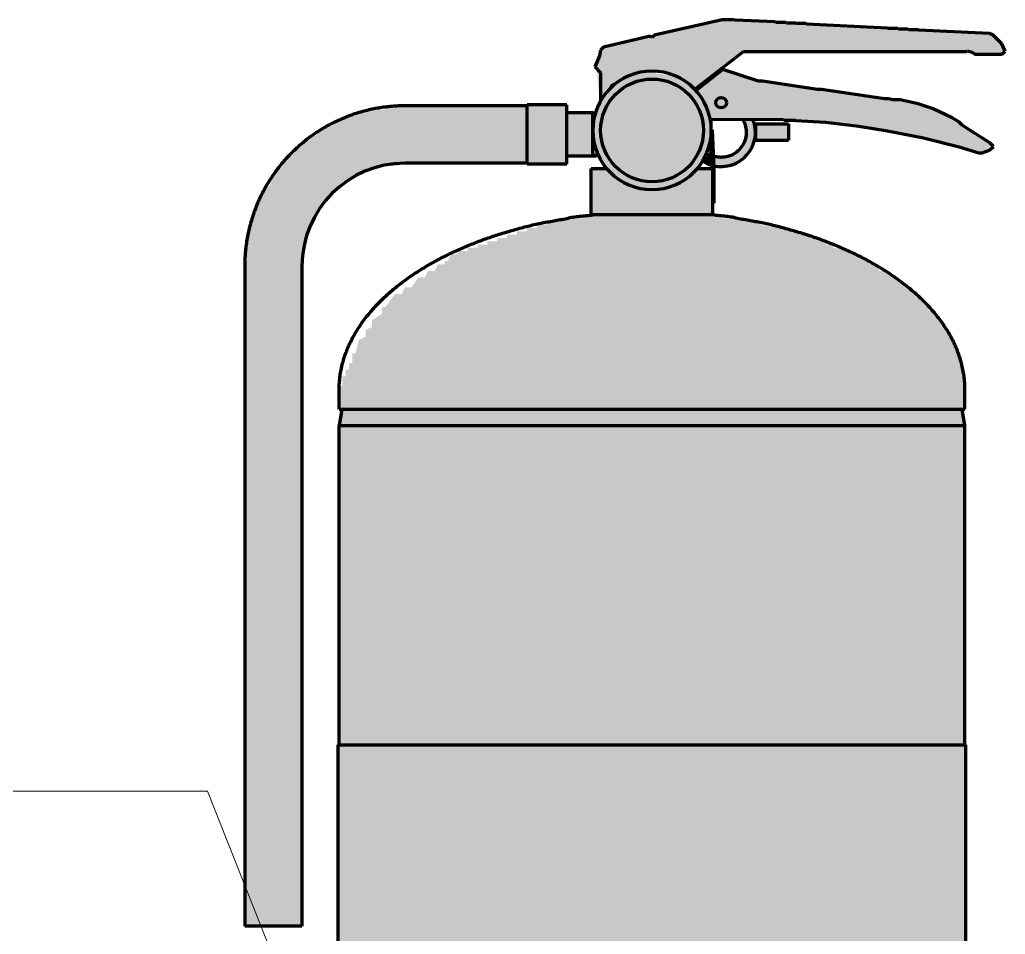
# Model space of a CAD drawing. Header units: millimetres. Extents: x 0 to 420, y 0 to 297.
# Drawn here: x 74.98 to 104.91, y 208.44 to 236.21 of the extents above; entities that cross this region are included whole.
import ezdxf

# ---------------------------------------------------------------- set-up
doc = ezdxf.new("R2010")
doc.units = ezdxf.units.MM
for name, color, linetype, lineweight in [('01-VISIBLE', 7, 'CONTINUOUS', 70), ('08-FINA', 5, 'CONTINUOUS', 18), ('13-GRAFICA', 30, 'CONTINUOUS', 18)]:
    doc.layers.add(name, color=color, linetype=linetype, lineweight=lineweight)

msp = doc.modelspace()

# ---------------------------------------------------------------- hatches: boundary and pattern name
at = {"layer": '13-GRAFICA', "true_color": 0xd6d9de}
h = msp.add_hatch(color=7, dxfattribs=at)
h.dxf.hatch_style = 1
h.paths.add_polyline_path([(92.586, 233.786), (92.486, 234.986), (92.586, 234.986), (92.586, 235.286), (92.686, 235.286), (92.686, 235.386), (92.886, 235.386), (92.886, 235.486), (93.386, 235.486), (93.386, 235.586), (93.786, 235.586), (93.786, 235.686), (94.286, 235.686), (94.286, 235.786), (94.686, 235.786), (94.686, 235.886), (95.087, 235.886), (95.087, 235.986), (95.486, 235.986), (95.486, 236.086), (95.986, 236.086), (95.986, 236.186), (97.986, 236.186), (97.986, 236.086), (99.786, 236.086), (99.786, 235.986), (103.486, 235.886), (103.486, 235.786), (104.587, 235.786), (104.587, 235.686), (104.786, 235.586), (104.786, 235.386), (104.886, 235.386), (104.886, 235.186), (103.886, 235.186), (103.886, 235.286), (96.986, 235.286), (96.986, 235.186), (96.786, 235.186), (96.586, 234.886), (96.386, 234.886), (96.086, 234.486), (95.886, 234.486), (95.686, 234.186), (95.286, 234.186), (95.087, 234.486), (94.087, 234.686), (94.087, 234.586), (93.286, 234.486), (93.186, 234.286), (92.886, 234.186), (92.886, 233.986), (92.786, 233.986), (92.686, 233.786)])
at = {"layer": '13-GRAFICA', "true_color": 0xffffff}
h = msp.add_hatch(color=7, dxfattribs=at)
h.dxf.hatch_style = 1
h.paths.add_polyline_path([(92.386, 233.186), (92.486, 233.186), (92.486, 233.586), (92.586, 233.586), (92.586, 233.786), (92.886, 233.986), (92.886, 234.186), (93.086, 234.186), (93.286, 234.486), (94.286, 234.686), (94.286, 234.586), (95.087, 234.486), (95.286, 234.186), (95.486, 234.186), (95.486, 233.986), (95.587, 233.986), (95.587, 233.886), (95.786, 233.786), (95.786, 233.586), (95.886, 233.586), (95.986, 232.486), (95.886, 232.486), (95.886, 232.186), (95.786, 232.186), (95.686, 231.786), (95.587, 231.786), (95.286, 231.386), (95.087, 231.386), (94.986, 231.186), (94.686, 231.186), (94.686, 231.086), (93.686, 231.086), (93.686, 231.186), (93.386, 231.186), (93.286, 231.386), (93.086, 231.386), (93.086, 231.486), (92.686, 231.786), (92.686, 231.986), (92.586, 231.986), (92.586, 232.186), (92.486, 232.186), (92.486, 232.486), (92.386, 232.486)])
at = {"layer": '13-GRAFICA', "true_color": 0xd6d9de}
h = msp.add_hatch(color=7, dxfattribs=at)
h.dxf.hatch_style = 1
h.paths.add_polyline_path([(96.486, 234.666), (96.486, 233.786), (96.186, 233.886), (96.086, 233.686), (96.086, 234.586)])
h = msp.add_hatch(color=7, dxfattribs=at)
h.dxf.hatch_style = 1
h.paths.add_polyline_path([(96.586, 234.686), (96.586, 234.586), (96.886, 234.586), (96.886, 234.486), (97.186, 234.486), (97.186, 234.386), (97.686, 234.386), (97.686, 234.286), (98.286, 234.286), (98.286, 234.186), (98.986, 234.186), (98.986, 234.086), (99.786, 234.086), (99.786, 233.986), (100.386, 233.986), (100.386, 233.886), (101.086, 233.886), (101.086, 233.786), (102.286, 233.686), (102.286, 233.586), (102.586, 233.586), (102.586, 233.486), (102.886, 233.486), (102.886, 233.386), (103.486, 233.186), (103.686, 232.886), (103.886, 232.886), (103.986, 232.686), (104.386, 232.586), (104.486, 232.286), (104.386, 232.286), (104.386, 232.186), (103.886, 232.186), (103.886, 232.286), (103.186, 232.386), (103.186, 232.486), (102.786, 232.486), (102.786, 232.586), (102.386, 232.586), (102.386, 232.686), (101.886, 232.686), (101.886, 232.786), (101.386, 232.786), (101.386, 232.886), (100.786, 232.886), (100.786, 232.986), (99.986, 232.986), (99.986, 233.086), (98.786, 233.086), (98.786, 233.186), (96.486, 233.186), (96.486, 233.786), (96.486, 234.666)])
h = msp.add_hatch(color=7, dxfattribs=at)
h.dxf.hatch_style = 1
h.paths.add_polyline_path([(95.786, 233.586), (95.786, 233.786), (95.686, 233.786), (95.486, 234.086), (95.786, 234.186), (96.086, 234.586), (96.086, 233.686), (96.086, 233.186), (95.886, 233.186), (95.886, 233.586)])
h = msp.add_hatch(color=7, dxfattribs=at)
h.dxf.hatch_style = 1
h.paths.add_polyline_path([(96.486, 233.786), (96.386, 233.586), (96.086, 233.686), (96.186, 233.886)])
h = msp.add_hatch(color=7, dxfattribs=at)
h.dxf.hatch_style = 1
h.paths.add_polyline_path([(96.086, 233.186), (96.086, 233.686), (96.386, 233.586), (96.486, 233.786), (96.486, 233.186)])
at = {"layer": '13-GRAFICA', "true_color": 0x202020}
h = msp.add_hatch(color=7, dxfattribs=at)
h.dxf.hatch_style = 1
h.paths.add_polyline_path([(81.786, 208.686), (81.786, 228.886), (81.886, 228.886), (81.886, 229.786), (81.986, 229.786), (82.186, 230.686), (82.286, 230.686), (82.386, 231.086), (82.587, 231.186), (82.686, 231.586), (82.786, 231.586), (83.786, 232.686), (83.986, 232.686), (84.087, 232.886), (84.486, 232.986), (84.587, 233.186), (84.886, 233.186), (84.886, 233.286), (85.186, 233.286), (85.186, 233.386), (85.486, 233.386), (85.486, 233.486), (86.087, 233.486), (86.087, 233.586), (90.386, 233.586), (90.386, 231.886), (86.486, 231.886), (86.486, 231.786), (85.886, 231.786), (85.886, 231.686), (85.286, 231.586), (85.186, 231.386), (84.786, 231.286), (84.786, 231.186), (84.186, 230.686), (84.186, 230.486), (83.986, 230.386), (83.986, 230.186), (83.886, 230.186), (83.886, 229.986), (83.786, 229.986), (83.686, 229.386), (83.587, 229.386), (83.587, 208.686)])
at = {"layer": '13-GRAFICA', "true_color": 0xd6d9de}
h = msp.add_hatch(color=7, dxfattribs=at)
h.dxf.hatch_style = 1
h.paths.add_polyline_path([(90.386, 231.786), (90.386, 233.586), (91.586, 233.586), (91.586, 231.786)])
h = msp.add_hatch(color=7, dxfattribs=at)
h.dxf.hatch_style = 1
h.paths.add_polyline_path([(91.586, 233.386), (92.486, 233.386), (92.486, 233.186), (92.386, 233.186), (92.386, 232.486), (92.486, 232.486), (92.486, 232.186), (92.586, 232.186), (92.586, 232.086), (91.586, 232.086)])
h = msp.add_hatch(color=7, dxfattribs=at)
h.dxf.hatch_style = 1
h.paths.add_polyline_path([(96.686, 232.186), (96.986, 232.386), (96.986, 232.686), (97.087, 232.686), (96.986, 233.186), (97.286, 233.186), (97.286, 232.386), (97.186, 232.386), (97.186, 232.186), (97.087, 232.186), (96.886, 231.886), (96.686, 231.886), (96.686, 231.786), (96.086, 231.786), (96.086, 232.086), (96.686, 232.086)])
at = {"layer": '13-GRAFICA', "true_color": 0xffd200}
h = msp.add_hatch(color=7, dxfattribs=at)
h.dxf.hatch_style = 1
h.paths.add_polyline_path([(97.286, 232.586), (97.286, 233.086), (98.286, 233.086), (98.286, 232.586)])
at = {"layer": '13-GRAFICA', "true_color": 0xd6d9de}
h = msp.add_hatch(color=7, dxfattribs=at)
h.dxf.hatch_style = 1
h.paths.add_polyline_path([(95.886, 232.486), (95.986, 232.486), (95.986, 232.086), (95.786, 232.086)])
at = {"layer": '13-GRAFICA', "true_color": 0xc81e2d}
h = msp.add_hatch(color=7, dxfattribs=at)
h.dxf.hatch_style = 1
h.paths.add_polyline_path([(95.986, 231.786), (95.986, 232.286), (96.086, 232.286), (96.086, 231.786)])
at = {"layer": '13-GRAFICA', "true_color": 0xd6d9de}
h = msp.add_hatch(color=7, dxfattribs=at)
h.dxf.hatch_style = 1
h.paths.add_polyline_path([(95.986, 232.086), (95.986, 231.786), (95.686, 231.886), (95.686, 231.986)])
at = {"layer": '13-GRAFICA', "true_color": 0xc4c8ce}
h = msp.add_hatch(color=7, dxfattribs=at)
h.dxf.hatch_style = 1
h.paths.add_polyline_path([(92.286, 230.286), (92.286, 231.686), (92.886, 231.686), (93.086, 231.386), (93.286, 231.386), (93.386, 231.186), (93.686, 231.186), (93.686, 231.086), (94.686, 231.086), (94.686, 231.186), (94.986, 231.186), (95.087, 231.386), (95.286, 231.386), (95.486, 231.686), (96.086, 231.686), (96.086, 230.686), (95.986, 230.686), (96.086, 230.286)])
h = msp.add_hatch(color=7, dxfattribs=at)
h.dxf.hatch_style = 1
h.paths.add_polyline_path([(84.686, 224.386), (84.686, 225.086), (84.786, 225.086), (84.786, 225.386), (84.886, 225.386), (84.886, 225.586), (84.986, 225.586), (84.986, 225.786), (85.087, 225.786), (85.087, 226.086), (85.186, 226.086), (85.286, 226.486), (85.486, 226.586), (85.486, 226.786), (85.686, 226.886), (85.686, 227.086), (85.986, 227.286), (85.986, 227.486), (86.087, 227.486), (86.386, 227.886), (86.587, 227.886), (86.686, 228.086), (86.886, 228.086), (87.087, 228.386), (87.286, 228.386), (87.386, 228.586), (87.587, 228.586), (87.686, 228.786), (87.886, 228.786), (87.886, 228.886), (87.986, 228.886), (88.086, 229.086), (88.286, 229.086), (88.286, 229.186), (88.586, 229.186), (88.586, 229.286), (88.886, 229.286), (88.886, 229.386), (89.186, 229.386), (89.186, 229.486), (89.486, 229.486), (89.486, 229.586), (89.786, 229.586), (89.786, 229.686), (90.087, 229.686), (90.087, 229.786), (90.386, 229.786), (90.386, 229.886), (90.686, 229.886), (90.686, 229.986), (90.986, 229.986), (90.986, 230.086), (92.086, 230.186), (92.086, 230.286), (96.286, 230.286), (96.286, 230.186), (96.986, 230.186), (96.986, 230.086), (97.486, 230.086), (97.486, 229.986), (98.686, 229.786), (98.686, 229.686), (98.986, 229.686), (98.986, 229.586), (99.486, 229.486), (99.486, 229.386), (99.686, 229.386), (99.686, 229.286), (100.286, 229.186), (100.286, 229.086), (100.486, 229.086), (100.586, 228.886), (100.786, 228.886), (100.786, 228.786), (100.986, 228.786), (101.086, 228.586), (101.286, 228.586), (101.286, 228.486), (101.486, 228.486), (101.586, 228.286), (101.786, 228.286), (102.186, 227.786), (102.386, 227.786), (102.386, 227.686), (102.586, 227.586), (102.586, 227.386), (102.686, 227.386), (102.686, 227.286), (102.986, 227.086), (102.986, 226.886), (103.186, 226.786), (103.186, 226.586), (103.286, 226.586), (103.286, 226.386), (103.386, 226.386), (103.386, 226.186), (103.486, 226.186), (103.486, 225.886), (103.586, 225.886), (103.586, 225.386), (103.686, 225.386), (103.686, 224.386)])
h = msp.add_hatch(color=7, dxfattribs=at)
h.dxf.hatch_style = 1
h.paths.add_polyline_path([(84.686, 224.186), (84.786, 224.186), (84.786, 224.386), (103.586, 224.386), (103.586, 224.186), (103.686, 224.186), (103.686, 214.186), (84.686, 214.186)])
at = {"layer": '13-GRAFICA', "true_color": 0xffffff}
h = msp.add_hatch(color=7, dxfattribs=at)
h.dxf.hatch_style = 1
h.paths.add_polyline_path([(89.786, 197.586), (84.686, 197.586), (84.686, 214.186), (89.886, 214.186), (89.886, 197.586), (89.886, 195.686), (89.886, 192.486), (84.686, 192.486), (84.686, 195.686), (89.786, 195.686)])
h = msp.add_hatch(color=7, dxfattribs=at)
h.dxf.hatch_style = 1
h.paths.add_polyline_path([(91.886, 214.186), (91.886, 197.586), (89.886, 197.586), (89.886, 214.186)])
h = msp.add_hatch(color=7, dxfattribs=at)
h.dxf.hatch_style = 1
h.paths.add_polyline_path([(92.086, 214.186), (92.086, 197.586), (92.086, 195.686), (92.086, 192.486), (91.886, 192.486), (91.886, 195.686), (91.886, 197.586), (91.886, 214.186)])
h = msp.add_hatch(color=7, dxfattribs=at)
h.dxf.hatch_style = 1
h.paths.add_polyline_path([(94.087, 214.186), (94.087, 197.586), (92.086, 197.586), (92.086, 214.186)])
h = msp.add_hatch(color=7, dxfattribs=at)
h.dxf.hatch_style = 1
h.paths.add_polyline_path([(94.386, 214.186), (94.386, 197.586), (94.386, 195.686), (94.386, 192.486), (94.087, 192.486), (94.087, 195.686), (94.087, 197.586), (94.087, 214.186)])
h = msp.add_hatch(color=7, dxfattribs=at)
h.dxf.hatch_style = 1
h.paths.add_polyline_path([(96.386, 214.186), (96.386, 197.586), (94.386, 197.586), (94.386, 214.186)])
h = msp.add_hatch(color=7, dxfattribs=at)
h.dxf.hatch_style = 1
h.paths.add_polyline_path([(103.686, 214.186), (103.686, 197.586), (96.486, 197.586), (96.486, 195.686), (103.686, 195.686), (103.686, 192.486), (96.386, 192.486), (96.386, 195.686), (96.386, 197.586), (96.386, 214.186)])

# ---------------------------------------------------------------- linework, layer by layer
at = {"layer": '01-VISIBLE'}
for p, q in [((96.32, 236.214), (94.305, 235.757)), ((96.692, 236.214), (96.32, 236.214)), ((96.709, 236.197), (96.692, 236.214)), ((97.928, 236.146), (96.709, 236.197)), ((97.945, 236.13), (97.928, 236.146)), ((98.25, 236.13), (97.945, 236.13)), ((98.267, 236.113), (98.25, 236.13)), ((98.555, 236.113), (98.267, 236.113)), ((98.572, 236.096), (98.555, 236.113)), ((98.861, 236.096), (98.572, 236.096)), ((98.877, 236.079), (98.861, 236.096)), ((101.332, 235.96), (98.877, 236.079)), ((101.349, 235.943), (101.332, 235.96)), ((101.654, 235.943), (101.349, 235.943)), ((101.671, 235.926), (101.654, 235.943)), ((101.959, 235.926), (101.671, 235.926)), ((101.975, 235.909), (101.959, 235.926)), ((102.263, 235.909), (101.975, 235.909)), ((102.28, 235.892), (102.263, 235.909)), ((104.431, 235.791), (102.28, 235.892)), ((94.084, 235.706), (92.713, 235.384)), ((94.135, 235.706), (94.084, 235.706)), ((94.186, 235.672), (94.135, 235.706)), ((94.254, 235.74), (94.186, 235.672)), ((94.305, 235.757), (94.254, 235.74)), ((104.549, 235.74), (104.431, 235.791)), ((104.812, 235.478), (104.549, 235.74)), ((92.62, 235.291), (92.586, 235.122)), ((92.713, 235.384), (92.62, 235.291)), ((95.482, 234.103), (96.963, 235.249)), ((96.963, 235.249), (103.736, 235.249)), ((103.736, 235.249), (103.77, 235.266)), ((103.77, 235.266), (103.906, 235.232)), ((104.913, 235.257), (104.812, 235.478)), ((104.82, 235.164), (104.913, 235.257)), ((92.586, 235.122), (92.45, 234.783)), ((103.906, 235.232), (103.99, 235.164)), ((103.99, 235.164), (104.82, 235.164)), ((92.45, 234.783), (92.62, 234.597)), ((96.337, 234.707), (95.522, 234.06)), ((97.42, 234.352), (96.337, 234.707)), ((92.62, 234.597), (92.62, 233.741)), ((97.539, 234.352), (97.42, 234.352)), ((99.215, 234.098), (97.539, 234.352)), ((99.334, 234.098), (99.215, 234.098)), ((101.248, 233.81), (99.334, 234.098)), ((101.367, 233.81), (101.248, 233.81)), ((101.501, 233.776), (101.367, 233.81)), ((101.721, 233.776), (101.501, 233.776)), ((102.263, 233.657), (101.721, 233.776)), ((90.396, 233.598), (86.686, 233.598)), ((91.596, 233.628), (90.396, 233.628)), ((102.721, 233.505), (102.263, 233.657)), ((103.296, 233.234), (102.721, 233.505)), ((92.386, 233.383), (91.596, 233.383)), ((92.386, 232.103), (92.386, 233.383)), ((95.954, 233.196), (98.182, 233.183)), ((95.986, 232.103), (95.986, 233.196)), ((98.182, 233.183), (98.2, 233.166)), ((98.2, 233.166), (98.538, 233.166)), ((98.538, 233.166), (98.555, 233.149)), ((103.499, 233.115), (103.296, 233.234)), ((95.989, 232.873), (96.009, 232.874)), ((96.039, 231.693), (95.989, 232.873)), ((96.009, 232.874), (96.059, 231.694)), ((97.327, 233.053), (98.327, 233.053)), ((98.555, 233.149), (99.453, 233.098)), ((99.453, 233.098), (100.468, 232.98)), ((100.468, 232.98), (101.332, 232.844)), ((103.602, 233.014), (103.499, 233.115)), ((103.804, 232.878), (103.602, 233.014)), ((104.448, 232.472), (103.804, 232.878)), ((97.327, 232.553), (98.327, 232.553)), ((101.332, 232.844), (102.433, 232.624)), ((102.433, 232.624), (103.516, 232.353)), ((103.516, 232.353), (104.109, 232.167)), ((104.431, 232.252), (104.558, 232.362)), ((104.558, 232.362), (104.448, 232.472)), ((92.486, 232.073), (91.596, 232.073)), ((104.109, 232.167), (104.212, 232.167)), ((104.212, 232.167), (104.431, 232.252)), ((90.396, 231.858), (86.686, 231.858)), ((91.596, 231.828), (90.396, 231.828)), ((92.336, 230.293), (92.336, 231.693)), ((96.036, 230.693), (96.036, 231.693)), ((96.039, 230.643), (96.039, 231.693)), ((96.059, 231.694), (96.059, 230.643)), ((96.034, 230.493), (96.034, 230.693)), ((96.036, 230.293), (96.036, 230.493)), ((96.059, 230.643), (96.039, 230.643)), ((95.938, 230.293), (95.938, 230.293)), ((81.816, 228.728), (81.816, 208.686)), ((83.556, 228.728), (83.556, 208.686)), ((84.686, 224.386), (84.686, 224.986)), ((103.686, 224.386), (103.686, 224.986)), ((84.766, 224.386), (84.686, 223.886)), ((103.686, 223.886), (103.606, 224.386)), ((84.686, 214.187), (84.686, 223.886)), ((103.686, 214.187), (103.686, 223.886)), ((84.656, 197.536), (84.656, 214.187)), ((103.716, 197.536), (103.716, 214.187))]:
    msp.add_line(p, q, dxfattribs=at)
for points in [[(96.203, 233.83), (96.203, 233.83), (96.203, 233.83), (96.203, 233.83), (96.203, 233.83), (96.203, 233.83), (96.203, 233.83)], [(86.686, 233.598), (86.636, 233.598), (86.586, 233.597), (86.536, 233.596), (86.485, 233.594), (86.435, 233.592), (86.385, 233.589), (86.335, 233.586), (86.284, 233.582), (86.234, 233.577), (86.184, 233.572), (86.134, 233.567), (86.084, 233.561), (86.034, 233.554), (85.984, 233.547), (85.935, 233.54), (85.885, 233.532), (85.835, 233.523), (85.786, 233.514), (85.736, 233.505), (85.687, 233.495), (85.638, 233.484), (85.589, 233.473), (85.54, 233.461), (85.491, 233.449), (85.442, 233.437), (85.394, 233.424), (85.345, 233.41), (85.297, 233.396), (85.249, 233.381), (85.201, 233.366), (85.153, 233.351), (85.105, 233.334), (85.058, 233.318), (85.01, 233.301), (84.963, 233.283), (84.916, 233.265), (84.869, 233.247), (84.823, 233.228), (84.776, 233.208), (84.73, 233.188), (84.684, 233.168), (84.638, 233.147), (84.593, 233.125), (84.548, 233.103), (84.503, 233.081), (84.458, 233.058), (84.413, 233.035), (84.369, 233.011), (84.324, 232.987), (84.281, 232.963), (84.237, 232.937), (84.194, 232.912), (84.151, 232.886), (84.108, 232.859), (84.065, 232.833), (84.023, 232.805), (83.981, 232.778), (83.939, 232.749), (83.898, 232.721), (83.857, 232.692), (83.816, 232.662), (83.775, 232.632), (83.735, 232.602), (83.695, 232.571), (83.656, 232.54), (83.616, 232.509), (83.578, 232.477), (83.539, 232.445), (83.501, 232.412), (83.463, 232.379), (83.425, 232.345), (83.388, 232.311), (83.351, 232.277), (83.315, 232.242), (83.279, 232.207), (83.243, 232.172), (83.207, 232.136), (83.172, 232.1), (83.138, 232.064), (83.104, 232.027), (83.07, 231.989), (83.036, 231.952), (83.003, 231.914), (82.97, 231.876), (82.938, 231.837), (82.906, 231.798), (82.875, 231.759), (82.843, 231.72), (82.813, 231.68), (82.782, 231.639), (82.753, 231.599), (82.723, 231.558), (82.694, 231.517), (82.665, 231.476), (82.637, 231.434), (82.609, 231.392), (82.582, 231.35), (82.555, 231.307), (82.529, 231.264), (82.503, 231.221), (82.477, 231.178), (82.452, 231.134), (82.428, 231.09), (82.403, 231.046), (82.38, 231.002), (82.356, 230.957), (82.334, 230.912), (82.311, 230.867), (82.289, 230.822), (82.268, 230.776), (82.247, 230.731), (82.227, 230.685), (82.207, 230.638), (82.187, 230.592), (82.168, 230.545), (82.15, 230.499), (82.132, 230.452), (82.114, 230.404), (82.097, 230.357), (82.08, 230.31), (82.064, 230.262), (82.049, 230.214), (82.034, 230.166), (82.019, 230.118), (82.005, 230.07), (81.991, 230.021), (81.978, 229.973), (81.966, 229.924), (81.953, 229.875), (81.942, 229.826), (81.931, 229.777), (81.92, 229.728), (81.91, 229.678), (81.901, 229.629), (81.891, 229.579), (81.883, 229.53), (81.875, 229.48), (81.867, 229.43), (81.86, 229.381), (81.854, 229.331), (81.848, 229.281), (81.842, 229.231), (81.838, 229.181), (81.833, 229.13), (81.829, 229.08), (81.826, 229.03), (81.823, 228.98), (81.821, 228.93), (81.819, 228.879), (81.818, 228.829), (81.817, 228.779), (81.816, 228.728)], [(90.396, 231.828), (90.396, 231.878), (90.396, 231.928), (90.396, 231.978), (90.396, 232.028), (90.396, 232.078), (90.396, 232.128), (90.396, 232.178), (90.396, 232.228), (90.396, 232.278), (90.396, 232.328), (90.396, 232.378), (90.396, 232.428), (90.396, 232.478), (90.396, 232.528), (90.396, 232.578), (90.396, 232.628), (90.396, 232.678), (90.396, 232.728), (90.396, 232.778), (90.396, 232.828), (90.396, 232.878), (90.396, 232.928), (90.396, 232.978), (90.396, 233.028), (90.396, 233.078), (90.396, 233.128), (90.396, 233.178), (90.396, 233.228), (90.396, 233.278), (90.396, 233.328), (90.396, 233.378), (90.396, 233.428), (90.396, 233.478), (90.396, 233.528), (90.396, 233.578), (90.396, 233.628)], [(91.596, 231.828), (91.596, 231.878), (91.596, 231.928), (91.596, 231.978), (91.596, 232.028), (91.596, 232.078), (91.596, 232.128), (91.596, 232.178), (91.596, 232.228), (91.596, 232.278), (91.596, 232.328), (91.596, 232.378), (91.596, 232.428), (91.596, 232.478), (91.596, 232.528), (91.596, 232.578), (91.596, 232.628), (91.596, 232.678), (91.596, 232.728), (91.596, 232.778), (91.596, 232.828), (91.596, 232.878), (91.596, 232.928), (91.596, 232.978), (91.596, 233.028), (91.596, 233.078), (91.596, 233.128), (91.596, 233.178), (91.596, 233.228), (91.596, 233.278), (91.596, 233.328), (91.596, 233.378), (91.596, 233.428), (91.596, 233.478), (91.596, 233.528), (91.596, 233.578), (91.596, 233.628)], [(92.386, 233.383), (92.4, 233.383), (92.413, 233.383), (92.426, 233.383), (92.44, 233.383), (92.453, 233.383), (92.466, 233.383)], [(96.935, 233.19), (96.959, 233.147), (96.981, 233.101), (97, 233.055), (97.016, 233.007), (97.028, 232.959), (97.038, 232.909), (97.044, 232.859), (97.046, 232.809), (97.046, 232.759), (97.042, 232.709), (97.035, 232.659), (97.024, 232.61), (97.01, 232.562), (96.993, 232.514), (96.973, 232.468), (96.951, 232.424), (96.925, 232.381), (96.896, 232.339), (96.865, 232.3), (96.831, 232.263), (96.795, 232.228), (96.756, 232.196), (96.716, 232.166), (96.673, 232.139), (96.629, 232.115), (96.584, 232.094), (96.537, 232.076), (96.489, 232.061), (96.44, 232.049), (96.39, 232.04), (96.34, 232.035), (96.29, 232.033), (96.24, 232.035), (96.19, 232.039), (96.14, 232.047), (96.092, 232.059), (96.043, 232.073)], [(97.327, 233.053), (97.327, 233.003), (97.327, 232.953), (97.327, 232.903), (97.327, 232.853), (97.327, 232.803), (97.327, 232.753), (97.327, 232.703), (97.327, 232.653), (97.327, 232.603), (97.327, 232.553)], [(98.327, 233.053), (98.327, 233.003), (98.327, 232.953), (98.327, 232.903), (98.327, 232.853), (98.327, 232.803), (98.327, 232.753), (98.327, 232.703), (98.327, 232.653), (98.327, 232.603), (98.327, 232.553)], [(92.386, 232.103), (92.414, 232.103), (92.441, 232.103), (92.468, 232.103), (92.496, 232.103), (92.523, 232.103), (92.55, 232.103)], [(92.486, 232.073), (92.486, 232.078), (92.486, 232.083), (92.486, 232.088), (92.486, 232.093), (92.486, 232.098), (92.486, 232.103)], [(95.986, 232.103), (95.959, 232.103), (95.932, 232.103), (95.905, 232.103), (95.877, 232.103), (95.85, 232.103), (95.823, 232.103)], [(96.023, 232.08), (96.014, 232.084), (96.005, 232.088), (95.995, 232.091), (95.986, 232.095), (95.977, 232.099), (95.968, 232.103)], [(92.336, 231.693), (92.389, 231.693), (92.442, 231.693), (92.494, 231.693), (92.547, 231.693), (92.6, 231.693), (92.652, 231.693), (92.705, 231.693), (92.758, 231.693), (92.81, 231.693)], [(95.563, 231.693), (95.615, 231.693), (95.668, 231.693), (95.721, 231.693), (95.773, 231.693), (95.826, 231.693), (95.879, 231.693), (95.931, 231.693), (95.984, 231.693), (96.036, 231.693)], [(96.034, 230.693), (96.034, 230.693), (96.035, 230.693), (96.035, 230.693), (96.036, 230.693), (96.036, 230.693), (96.036, 230.693)], [(96.034, 230.493), (96.034, 230.493), (96.035, 230.493), (96.035, 230.493), (96.036, 230.493), (96.036, 230.493), (96.036, 230.493)], [(84.686, 224.986), (84.687, 225.036), (84.688, 225.086), (84.69, 225.136), (84.693, 225.186), (84.697, 225.236), (84.701, 225.286), (84.706, 225.336), (84.712, 225.385), (84.719, 225.435), (84.727, 225.485), (84.736, 225.534), (84.745, 225.583), (84.755, 225.632), (84.766, 225.681), (84.777, 225.73), (84.79, 225.779), (84.803, 225.827), (84.816, 225.875), (84.831, 225.923), (84.846, 225.971), (84.862, 226.018), (84.879, 226.066), (84.896, 226.113), (84.914, 226.16), (84.932, 226.206), (84.952, 226.252), (84.971, 226.298), (84.992, 226.344), (85.013, 226.39), (85.035, 226.435), (85.057, 226.48), (85.08, 226.524), (85.104, 226.568), (85.128, 226.612), (85.152, 226.656), (85.177, 226.699), (85.203, 226.742), (85.229, 226.785), (85.256, 226.827), (85.283, 226.869), (85.311, 226.911), (85.339, 226.953), (85.368, 226.994), (85.397, 227.035), (85.427, 227.075), (85.457, 227.115), (85.487, 227.155), (85.518, 227.195), (85.549, 227.234), (85.581, 227.273), (85.613, 227.311), (85.645, 227.349), (85.678, 227.387), (85.711, 227.425), (85.744, 227.462), (85.778, 227.499), (85.813, 227.536), (85.847, 227.572), (85.882, 227.608), (85.917, 227.644), (85.953, 227.679), (85.988, 227.714), (86.025, 227.749), (86.061, 227.783), (86.098, 227.818), (86.135, 227.851), (86.172, 227.885), (86.209, 227.918), (86.247, 227.951), (86.285, 227.984), (86.323, 228.016), (86.362, 228.048), (86.401, 228.08), (86.44, 228.111), (86.479, 228.143), (86.518, 228.173), (86.558, 228.204), (86.598, 228.234), (86.638, 228.264), (86.678, 228.294), (86.719, 228.324), (86.76, 228.353), (86.8, 228.382), (86.842, 228.411), (86.883, 228.439), (86.924, 228.467), (86.966, 228.495), (87.008, 228.523), (87.05, 228.55), (87.092, 228.577), (87.134, 228.604), (87.177, 228.63), (87.219, 228.657), (87.262, 228.683), (87.305, 228.709), (87.348, 228.734), (87.391, 228.759), (87.435, 228.785), (87.478, 228.809), (87.522, 228.834), (87.566, 228.858), (87.61, 228.882), (87.654, 228.906), (87.698, 228.93), (87.742, 228.953), (87.787, 228.977), (87.831, 228.999), (87.876, 229.022), (87.921, 229.045), (87.966, 229.067), (88.011, 229.089), (88.056, 229.111), (88.101, 229.132), (88.146, 229.154), (88.192, 229.175), (88.237, 229.196), (88.283, 229.216), (88.329, 229.237), (88.375, 229.257), (88.42, 229.277), (88.466, 229.297), (88.513, 229.317), (88.559, 229.336), (88.605, 229.355), (88.651, 229.374), (88.698, 229.393), (88.744, 229.412), (88.791, 229.43), (88.838, 229.449), (88.884, 229.467), (88.931, 229.485), (88.978, 229.502), (89.025, 229.52), (89.072, 229.537), (89.119, 229.554), (89.167, 229.571), (89.214, 229.587), (89.261, 229.603), (89.309, 229.62), (89.356, 229.636), (89.404, 229.651), (89.451, 229.667), (89.499, 229.682), (89.547, 229.697), (89.595, 229.712), (89.643, 229.727), (89.69, 229.742), (89.738, 229.756), (89.786, 229.771), (89.835, 229.785), (89.883, 229.799), (89.931, 229.813), (89.979, 229.826), (90.027, 229.84), (90.075, 229.854), (90.124, 229.867), (90.172, 229.88), (90.22, 229.894), (90.269, 229.907), (90.317, 229.92), (90.366, 229.932), (90.414, 229.944), (90.463, 229.956), (90.512, 229.968), (90.56, 229.98), (90.609, 229.991), (90.658, 230.002), (90.707, 230.012), (90.756, 230.023), (90.805, 230.033), (90.854, 230.043), (90.904, 230.052), (90.953, 230.062), (91.002, 230.071), (91.051, 230.08), (91.101, 230.089), (91.15, 230.098), (91.199, 230.107), (91.249, 230.115), (91.298, 230.124), (91.347, 230.133), (91.397, 230.142), (91.446, 230.151), (91.495, 230.159), (91.545, 230.168), (91.594, 230.178), (91.643, 230.19), (91.69, 230.205), (91.739, 230.214), (91.789, 230.221), (91.839, 230.227), (91.889, 230.233), (91.938, 230.239), (91.988, 230.245), (92.038, 230.25), (92.088, 230.256), (92.138, 230.261), (92.187, 230.267), (92.237, 230.272), (92.287, 230.277), (92.337, 230.282), (92.387, 230.288), (92.436, 230.293)], [(92.336, 230.293), (92.386, 230.293), (92.436, 230.293), (92.486, 230.293), (92.536, 230.293), (92.586, 230.293), (92.636, 230.293), (92.686, 230.293), (92.736, 230.293), (92.786, 230.293), (92.836, 230.293), (92.886, 230.293), (92.936, 230.293), (92.986, 230.293), (93.036, 230.293), (93.086, 230.293), (93.136, 230.293), (93.186, 230.293), (93.236, 230.293), (93.286, 230.293), (93.336, 230.293), (93.386, 230.293), (93.436, 230.293), (93.486, 230.293), (93.536, 230.293), (93.586, 230.293), (93.636, 230.293), (93.686, 230.293), (93.736, 230.293), (93.786, 230.293), (93.837, 230.293), (93.886, 230.293), (93.936, 230.293), (93.986, 230.293), (94.036, 230.293), (94.087, 230.293), (94.136, 230.293), (94.186, 230.293), (94.236, 230.293), (94.286, 230.293), (94.337, 230.293), (94.386, 230.293), (94.436, 230.293), (94.486, 230.293), (94.536, 230.293), (94.587, 230.293), (94.636, 230.293), (94.686, 230.293), (94.736, 230.293), (94.786, 230.293), (94.837, 230.293), (94.886, 230.293), (94.936, 230.293), (94.986, 230.293), (95.036, 230.293), (95.087, 230.293), (95.136, 230.293), (95.186, 230.293), (95.236, 230.293), (95.286, 230.293), (95.337, 230.293), (95.386, 230.293), (95.436, 230.293), (95.486, 230.293), (95.536, 230.293), (95.587, 230.293), (95.636, 230.293), (95.686, 230.293), (95.736, 230.293), (95.786, 230.293), (95.836, 230.293), (95.886, 230.293), (95.936, 230.293), (95.986, 230.293), (96.036, 230.293)], [(103.686, 224.986), (103.686, 225.036), (103.685, 225.086), (103.683, 225.136), (103.68, 225.186), (103.676, 225.236), (103.672, 225.286), (103.667, 225.336), (103.66, 225.385), (103.654, 225.435), (103.646, 225.485), (103.637, 225.534), (103.628, 225.583), (103.618, 225.632), (103.607, 225.681), (103.596, 225.73), (103.583, 225.779), (103.57, 225.827), (103.557, 225.875), (103.542, 225.923), (103.527, 225.971), (103.511, 226.018), (103.495, 226.066), (103.477, 226.113), (103.459, 226.16), (103.441, 226.206), (103.421, 226.252), (103.402, 226.298), (103.381, 226.344), (103.36, 226.389), (103.338, 226.435), (103.316, 226.479), (103.293, 226.524), (103.269, 226.568), (103.245, 226.612), (103.221, 226.656), (103.196, 226.699), (103.17, 226.742), (103.144, 226.785), (103.117, 226.827), (103.09, 226.869), (103.062, 226.911), (103.034, 226.953), (103.005, 226.994), (102.976, 227.034), (102.947, 227.075), (102.917, 227.115), (102.886, 227.155), (102.855, 227.194), (102.824, 227.234), (102.793, 227.273), (102.761, 227.311), (102.728, 227.349), (102.695, 227.387), (102.662, 227.425), (102.629, 227.462), (102.595, 227.499), (102.561, 227.536), (102.526, 227.572), (102.491, 227.608), (102.456, 227.644), (102.421, 227.679), (102.385, 227.714), (102.349, 227.749), (102.312, 227.783), (102.276, 227.817), (102.239, 227.851), (102.201, 227.885), (102.164, 227.918), (102.126, 227.951), (102.088, 227.983), (102.05, 228.016), (102.011, 228.048), (101.973, 228.08), (101.934, 228.111), (101.894, 228.142), (101.855, 228.173), (101.815, 228.204), (101.775, 228.234), (101.735, 228.264), (101.695, 228.294), (101.654, 228.323), (101.614, 228.353), (101.573, 228.382), (101.532, 228.41), (101.49, 228.439), (101.449, 228.467), (101.407, 228.495), (101.366, 228.522), (101.324, 228.55), (101.281, 228.577), (101.239, 228.604), (101.197, 228.63), (101.154, 228.656), (101.111, 228.683), (101.068, 228.708), (101.025, 228.734), (100.982, 228.759), (100.939, 228.784), (100.895, 228.809), (100.851, 228.834), (100.808, 228.858), (100.764, 228.882), (100.72, 228.906), (100.675, 228.93), (100.631, 228.953), (100.587, 228.976), (100.542, 228.999), (100.497, 229.022), (100.453, 229.044), (100.408, 229.067), (100.363, 229.089), (100.318, 229.111), (100.272, 229.132), (100.227, 229.153), (100.182, 229.175), (100.136, 229.195), (100.09, 229.216), (100.045, 229.237), (99.999, 229.257), (99.953, 229.277), (99.907, 229.297), (99.861, 229.316), (99.815, 229.336), (99.768, 229.355), (99.722, 229.374), (99.676, 229.393), (99.629, 229.412), (99.583, 229.43), (99.536, 229.448), (99.489, 229.466), (99.442, 229.484), (99.395, 229.502), (99.348, 229.519), (99.301, 229.537), (99.254, 229.554), (99.207, 229.57), (99.16, 229.587), (99.112, 229.603), (99.065, 229.619), (99.017, 229.635), (98.97, 229.651), (98.922, 229.667), (98.875, 229.682), (98.827, 229.697), (98.779, 229.712), (98.731, 229.727), (98.683, 229.742), (98.635, 229.756), (98.587, 229.77), (98.539, 229.785), (98.491, 229.799), (98.443, 229.812), (98.395, 229.826), (98.347, 229.84), (98.298, 229.854), (98.25, 229.867), (98.202, 229.88), (98.153, 229.894), (98.105, 229.907), (98.057, 229.919), (98.008, 229.932), (97.959, 229.944), (97.911, 229.956), (97.862, 229.968), (97.813, 229.979), (97.764, 229.991), (97.716, 230.002), (97.667, 230.012), (97.618, 230.023), (97.568, 230.033), (97.519, 230.042), (97.47, 230.052), (97.421, 230.061), (97.372, 230.071), (97.322, 230.08), (97.273, 230.089), (97.224, 230.098), (97.174, 230.106), (97.125, 230.115), (97.076, 230.124), (97.026, 230.133), (96.977, 230.141), (96.928, 230.15), (96.879, 230.159), (96.829, 230.168), (96.78, 230.178), (96.731, 230.189), (96.684, 230.205), (96.635, 230.214), (96.585, 230.221), (96.535, 230.227), (96.485, 230.233), (96.436, 230.239), (96.386, 230.244), (96.336, 230.25), (96.286, 230.256), (96.236, 230.261), (96.187, 230.266), (96.137, 230.272), (96.087, 230.277), (96.037, 230.283), (95.987, 230.288), (95.938, 230.293)], [(84.686, 224.386), (84.736, 224.386), (84.786, 224.386), (84.837, 224.386), (84.886, 224.386), (84.936, 224.386), (84.986, 224.386), (85.036, 224.386), (85.087, 224.386), (85.136, 224.386), (85.186, 224.386), (85.236, 224.386), (85.286, 224.386), (85.337, 224.386), (85.386, 224.386), (85.436, 224.386), (85.486, 224.386), (85.536, 224.386), (85.587, 224.386), (85.636, 224.386), (85.686, 224.386), (85.736, 224.386), (85.786, 224.386), (85.837, 224.386), (85.886, 224.386), (85.936, 224.386), (85.986, 224.386), (86.036, 224.386), (86.087, 224.386), (86.136, 224.386), (86.186, 224.386), (86.236, 224.386), (86.286, 224.386), (86.337, 224.386), (86.386, 224.386), (86.436, 224.386), (86.486, 224.386), (86.536, 224.386), (86.587, 224.386), (86.636, 224.386), (86.686, 224.386), (86.736, 224.386), (86.786, 224.386), (86.837, 224.386), (86.886, 224.386), (86.936, 224.386), (86.986, 224.386), (87.036, 224.386), (87.087, 224.386), (87.136, 224.386), (87.186, 224.386), (87.236, 224.386), (87.286, 224.386), (87.336, 224.386), (87.386, 224.386), (87.436, 224.386), (87.486, 224.386), (87.536, 224.386), (87.587, 224.386), (87.636, 224.386), (87.686, 224.386), (87.736, 224.386), (87.786, 224.386), (87.837, 224.386), (87.886, 224.386), (87.936, 224.386), (87.986, 224.386), (88.036, 224.386), (88.086, 224.386), (88.136, 224.386), (88.186, 224.386), (88.236, 224.386), (88.286, 224.386), (88.336, 224.386), (88.386, 224.386), (88.436, 224.386), (88.486, 224.386), (88.536, 224.386), (88.586, 224.386), (88.636, 224.386), (88.686, 224.386), (88.736, 224.386), (88.786, 224.386), (88.836, 224.386), (88.886, 224.386), (88.936, 224.386), (88.986, 224.386), (89.036, 224.386), (89.086, 224.386), (89.136, 224.386), (89.186, 224.386), (89.236, 224.386), (89.286, 224.386), (89.336, 224.386), (89.386, 224.386), (89.436, 224.386), (89.486, 224.386), (89.536, 224.386), (89.586, 224.386), (89.636, 224.386), (89.686, 224.386), (89.736, 224.386), (89.786, 224.386), (89.836, 224.386), (89.886, 224.386), (89.936, 224.386), (89.986, 224.386), (90.037, 224.386), (90.087, 224.386), (90.136, 224.386), (90.186, 224.386), (90.236, 224.386), (90.286, 224.386), (90.337, 224.386), (90.386, 224.386), (90.436, 224.386), (90.486, 224.386), (90.537, 224.386), (90.587, 224.386), (90.636, 224.386), (90.686, 224.386), (90.736, 224.386), (90.786, 224.386), (90.837, 224.386), (90.886, 224.386), (90.936, 224.386), (90.986, 224.386), (91.036, 224.386), (91.086, 224.386), (91.136, 224.386), (91.186, 224.386), (91.236, 224.386), (91.286, 224.386), (91.336, 224.386), (91.386, 224.386), (91.436, 224.386), (91.486, 224.386), (91.536, 224.386), (91.586, 224.386), (91.636, 224.386), (91.686, 224.386), (91.736, 224.386), (91.786, 224.386), (91.837, 224.386), (91.886, 224.386), (91.936, 224.386), (91.986, 224.386), (92.037, 224.386), (92.086, 224.386), (92.136, 224.386), (92.186, 224.386), (92.236, 224.386), (92.286, 224.386), (92.336, 224.386), (92.386, 224.386), (92.436, 224.386), (92.486, 224.386), (92.536, 224.386), (92.586, 224.386), (92.636, 224.386), (92.686, 224.386), (92.736, 224.386), (92.786, 224.386), (92.836, 224.386), (92.886, 224.386), (92.936, 224.386), (92.986, 224.386), (93.036, 224.386), (93.086, 224.386), (93.136, 224.386), (93.186, 224.386), (93.236, 224.386), (93.286, 224.386), (93.336, 224.386), (93.386, 224.386), (93.436, 224.386), (93.486, 224.386), (93.536, 224.386), (93.586, 224.386), (93.636, 224.386), (93.686, 224.386), (93.736, 224.386), (93.786, 224.386), (93.837, 224.386), (93.886, 224.386), (93.936, 224.386), (93.986, 224.386), (94.036, 224.386), (94.087, 224.386), (94.136, 224.386), (94.186, 224.386), (94.236, 224.386), (94.286, 224.386), (94.337, 224.386), (94.386, 224.386), (94.436, 224.386), (94.486, 224.386), (94.536, 224.386), (94.587, 224.386), (94.636, 224.386), (94.686, 224.386), (94.736, 224.386), (94.786, 224.386), (94.837, 224.386), (94.886, 224.386), (94.936, 224.386), (94.986, 224.386), (95.036, 224.386), (95.087, 224.386), (95.136, 224.386), (95.186, 224.386), (95.236, 224.386), (95.286, 224.386), (95.337, 224.386), (95.386, 224.386), (95.436, 224.386), (95.486, 224.386), (95.536, 224.386), (95.587, 224.386), (95.636, 224.386), (95.686, 224.386), (95.736, 224.386), (95.786, 224.386), (95.836, 224.386), (95.886, 224.386), (95.936, 224.386), (95.986, 224.386), (96.036, 224.386), (96.086, 224.386), (96.136, 224.386), (96.186, 224.386), (96.236, 224.386), (96.286, 224.386), (96.336, 224.386), (96.386, 224.386), (96.436, 224.386), (96.486, 224.386), (96.536, 224.386), (96.586, 224.386), (96.636, 224.386), (96.686, 224.386), (96.736, 224.386), (96.786, 224.386), (96.836, 224.386), (96.886, 224.386), (96.936, 224.386), (96.986, 224.386), (97.036, 224.386), (97.087, 224.386), (97.136, 224.386), (97.186, 224.386), (97.236, 224.386), (97.286, 224.386), (97.336, 224.386), (97.386, 224.386), (97.436, 224.386), (97.486, 224.386), (97.536, 224.386), (97.586, 224.386), (97.636, 224.386), (97.686, 224.386), (97.736, 224.386), (97.786, 224.386), (97.836, 224.386), (97.886, 224.386), (97.936, 224.386), (97.986, 224.386), (98.036, 224.386), (98.086, 224.386), (98.136, 224.386), (98.186, 224.386), (98.236, 224.386), (98.286, 224.386), (98.336, 224.386), (98.386, 224.386), (98.436, 224.386), (98.486, 224.386), (98.536, 224.386), (98.586, 224.386), (98.636, 224.386), (98.686, 224.386), (98.736, 224.386), (98.786, 224.386), (98.836, 224.386), (98.886, 224.386), (98.936, 224.386), (98.986, 224.386), (99.036, 224.386), (99.086, 224.386), (99.136, 224.386), (99.186, 224.386), (99.236, 224.386), (99.286, 224.386), (99.336, 224.386), (99.386, 224.386), (99.436, 224.386), (99.486, 224.386), (99.536, 224.386), (99.586, 224.386), (99.636, 224.386), (99.686, 224.386), (99.736, 224.386), (99.786, 224.386), (99.836, 224.386), (99.886, 224.386), (99.936, 224.386), (99.986, 224.386), (100.036, 224.386), (100.086, 224.386), (100.136, 224.386), (100.186, 224.386), (100.236, 224.386), (100.286, 224.386), (100.337, 224.386), (100.386, 224.386), (100.436, 224.386), (100.486, 224.386), (100.536, 224.386), (100.586, 224.386), (100.636, 224.386), (100.686, 224.386), (100.736, 224.386), (100.786, 224.386), (100.836, 224.386), (100.886, 224.386), (100.936, 224.386), (100.986, 224.386), (101.036, 224.386), (101.086, 224.386), (101.136, 224.386), (101.186, 224.386), (101.236, 224.386), (101.286, 224.386), (101.336, 224.386), (101.386, 224.386), (101.436, 224.386), (101.486, 224.386), (101.536, 224.386), (101.586, 224.386), (101.636, 224.386), (101.686, 224.386), (101.736, 224.386), (101.786, 224.386), (101.836, 224.386), (101.886, 224.386), (101.936, 224.386), (101.986, 224.386), (102.036, 224.386), (102.086, 224.386), (102.136, 224.386), (102.186, 224.386), (102.236, 224.386), (102.286, 224.386), (102.336, 224.386), (102.386, 224.386), (102.436, 224.386), (102.486, 224.386), (102.536, 224.386), (102.586, 224.386), (102.636, 224.386), (102.686, 224.386), (102.736, 224.386), (102.786, 224.386), (102.836, 224.386), (102.886, 224.386), (102.936, 224.386), (102.986, 224.386), (103.036, 224.386), (103.086, 224.386), (103.136, 224.386), (103.186, 224.386), (103.236, 224.386), (103.286, 224.386), (103.336, 224.386), (103.386, 224.386), (103.436, 224.386), (103.486, 224.386), (103.536, 224.386), (103.586, 224.386), (103.636, 224.386), (103.686, 224.386)], [(84.686, 223.886), (84.736, 223.886), (84.786, 223.886), (84.837, 223.886), (84.886, 223.886), (84.936, 223.886), (84.986, 223.886), (85.036, 223.886), (85.087, 223.886), (85.136, 223.886), (85.186, 223.886), (85.236, 223.886), (85.286, 223.886), (85.337, 223.886), (85.386, 223.886), (85.436, 223.886), (85.486, 223.886), (85.536, 223.886), (85.587, 223.886), (85.636, 223.886), (85.686, 223.886), (85.736, 223.886), (85.786, 223.886), (85.837, 223.886), (85.886, 223.886), (85.936, 223.886), (85.986, 223.886), (86.036, 223.886), (86.087, 223.886), (86.136, 223.886), (86.186, 223.886), (86.236, 223.886), (86.286, 223.886), (86.337, 223.886), (86.386, 223.886), (86.436, 223.886), (86.486, 223.886), (86.536, 223.886), (86.587, 223.886), (86.636, 223.886), (86.686, 223.886), (86.736, 223.886), (86.786, 223.886), (86.837, 223.886), (86.886, 223.886), (86.936, 223.886), (86.986, 223.886), (87.036, 223.886), (87.087, 223.886), (87.136, 223.886), (87.186, 223.886), (87.236, 223.886), (87.286, 223.886), (87.336, 223.886), (87.386, 223.886), (87.436, 223.886), (87.486, 223.886), (87.536, 223.886), (87.587, 223.886), (87.636, 223.886), (87.686, 223.886), (87.736, 223.886), (87.786, 223.886), (87.837, 223.886), (87.886, 223.886), (87.936, 223.886), (87.986, 223.886), (88.036, 223.886), (88.086, 223.886), (88.136, 223.886), (88.186, 223.886), (88.236, 223.886), (88.286, 223.886), (88.336, 223.886), (88.386, 223.886), (88.436, 223.886), (88.486, 223.886), (88.536, 223.886), (88.586, 223.886), (88.636, 223.886), (88.686, 223.886), (88.736, 223.886), (88.786, 223.886), (88.836, 223.886), (88.886, 223.886), (88.936, 223.886), (88.986, 223.886), (89.036, 223.886), (89.086, 223.886), (89.136, 223.886), (89.186, 223.886), (89.236, 223.886), (89.286, 223.886), (89.336, 223.886), (89.386, 223.886), (89.436, 223.886), (89.486, 223.886), (89.536, 223.886), (89.586, 223.886), (89.636, 223.886), (89.686, 223.886), (89.736, 223.886), (89.786, 223.886), (89.836, 223.886), (89.886, 223.886), (89.936, 223.886), (89.986, 223.886), (90.037, 223.886), (90.087, 223.886), (90.136, 223.886), (90.186, 223.886), (90.236, 223.886), (90.286, 223.886), (90.337, 223.886), (90.386, 223.886), (90.436, 223.886), (90.486, 223.886), (90.537, 223.886), (90.587, 223.886), (90.636, 223.886), (90.686, 223.886), (90.736, 223.886), (90.786, 223.886), (90.837, 223.886), (90.886, 223.886), (90.936, 223.886), (90.986, 223.886), (91.036, 223.886), (91.086, 223.886), (91.136, 223.886), (91.186, 223.886), (91.236, 223.886), (91.286, 223.886), (91.336, 223.886), (91.386, 223.886), (91.436, 223.886), (91.486, 223.886), (91.536, 223.886), (91.586, 223.886), (91.636, 223.886), (91.686, 223.886), (91.736, 223.886), (91.786, 223.886), (91.837, 223.886), (91.886, 223.886), (91.936, 223.886), (91.986, 223.886), (92.037, 223.886), (92.086, 223.886), (92.136, 223.886), (92.186, 223.886), (92.236, 223.886), (92.286, 223.886), (92.336, 223.886), (92.386, 223.886), (92.436, 223.886), (92.486, 223.886), (92.536, 223.886), (92.586, 223.886), (92.636, 223.886), (92.686, 223.886), (92.736, 223.886), (92.786, 223.886), (92.836, 223.886), (92.886, 223.886), (92.936, 223.886), (92.986, 223.886), (93.036, 223.886), (93.086, 223.886), (93.136, 223.886), (93.186, 223.886), (93.236, 223.886), (93.286, 223.886), (93.336, 223.886), (93.386, 223.886), (93.436, 223.886), (93.486, 223.886), (93.536, 223.886), (93.586, 223.886), (93.636, 223.886), (93.686, 223.886), (93.736, 223.886), (93.786, 223.886), (93.837, 223.886), (93.886, 223.886), (93.936, 223.886), (93.986, 223.886), (94.036, 223.886), (94.087, 223.886), (94.136, 223.886), (94.186, 223.886), (94.236, 223.886), (94.286, 223.886), (94.337, 223.886), (94.386, 223.886), (94.436, 223.886), (94.486, 223.886), (94.536, 223.886), (94.587, 223.886), (94.636, 223.886), (94.686, 223.886), (94.736, 223.886), (94.786, 223.886), (94.837, 223.886), (94.886, 223.886), (94.936, 223.886), (94.986, 223.886), (95.036, 223.886), (95.087, 223.886), (95.136, 223.886), (95.186, 223.886), (95.236, 223.886), (95.286, 223.886), (95.337, 223.886), (95.386, 223.886), (95.436, 223.886), (95.486, 223.886), (95.536, 223.886), (95.587, 223.886), (95.636, 223.886), (95.686, 223.886), (95.736, 223.886), (95.786, 223.886), (95.836, 223.886), (95.886, 223.886), (95.936, 223.886), (95.986, 223.886), (96.036, 223.886), (96.086, 223.886), (96.136, 223.886), (96.186, 223.886), (96.236, 223.886), (96.286, 223.886), (96.336, 223.886), (96.386, 223.886), (96.436, 223.886), (96.486, 223.886), (96.536, 223.886), (96.586, 223.886), (96.636, 223.886), (96.686, 223.886), (96.736, 223.886), (96.786, 223.886), (96.836, 223.886), (96.886, 223.886), (96.936, 223.886), (96.986, 223.886), (97.036, 223.886), (97.087, 223.886), (97.136, 223.886), (97.186, 223.886), (97.236, 223.886), (97.286, 223.886), (97.336, 223.886), (97.386, 223.886), (97.436, 223.886), (97.486, 223.886), (97.536, 223.886), (97.586, 223.886), (97.636, 223.886), (97.686, 223.886), (97.736, 223.886), (97.786, 223.886), (97.836, 223.886), (97.886, 223.886), (97.936, 223.886), (97.986, 223.886), (98.036, 223.886), (98.086, 223.886), (98.136, 223.886), (98.186, 223.886), (98.236, 223.886), (98.286, 223.886), (98.336, 223.886), (98.386, 223.886), (98.436, 223.886), (98.486, 223.886), (98.536, 223.886), (98.586, 223.886), (98.636, 223.886), (98.686, 223.886), (98.736, 223.886), (98.786, 223.886), (98.836, 223.886), (98.886, 223.886), (98.936, 223.886), (98.986, 223.886), (99.036, 223.886), (99.086, 223.886), (99.136, 223.886), (99.186, 223.886), (99.236, 223.886), (99.286, 223.886), (99.336, 223.886), (99.386, 223.886), (99.436, 223.886), (99.486, 223.886), (99.536, 223.886), (99.586, 223.886), (99.636, 223.886), (99.686, 223.886), (99.736, 223.886), (99.786, 223.886), (99.836, 223.886), (99.886, 223.886), (99.936, 223.886), (99.986, 223.886), (100.036, 223.886), (100.086, 223.886), (100.136, 223.886), (100.186, 223.886), (100.236, 223.886), (100.286, 223.886), (100.337, 223.886), (100.386, 223.886), (100.436, 223.886), (100.486, 223.886), (100.536, 223.886), (100.586, 223.886), (100.636, 223.886), (100.686, 223.886), (100.736, 223.886), (100.786, 223.886), (100.836, 223.886), (100.886, 223.886), (100.936, 223.886), (100.986, 223.886), (101.036, 223.886), (101.086, 223.886), (101.136, 223.886), (101.186, 223.886), (101.236, 223.886), (101.286, 223.886), (101.336, 223.886), (101.386, 223.886), (101.436, 223.886), (101.486, 223.886), (101.536, 223.886), (101.586, 223.886), (101.636, 223.886), (101.686, 223.886), (101.736, 223.886), (101.786, 223.886), (101.836, 223.886), (101.886, 223.886), (101.936, 223.886), (101.986, 223.886), (102.036, 223.886), (102.086, 223.886), (102.136, 223.886), (102.186, 223.886), (102.236, 223.886), (102.286, 223.886), (102.336, 223.886), (102.386, 223.886), (102.436, 223.886), (102.486, 223.886), (102.536, 223.886), (102.586, 223.886), (102.636, 223.886), (102.686, 223.886), (102.736, 223.886), (102.786, 223.886), (102.836, 223.886), (102.886, 223.886), (102.936, 223.886), (102.986, 223.886), (103.036, 223.886), (103.086, 223.886), (103.136, 223.886), (103.186, 223.886), (103.236, 223.886), (103.286, 223.886), (103.336, 223.886), (103.386, 223.886), (103.436, 223.886), (103.486, 223.886), (103.536, 223.886), (103.586, 223.886), (103.636, 223.886), (103.686, 223.886)], [(84.656, 214.187), (84.707, 214.187), (84.757, 214.187), (84.807, 214.187), (84.857, 214.187), (84.907, 214.187), (84.957, 214.187), (85.007, 214.187), (85.057, 214.187), (85.107, 214.187), (85.157, 214.187), (85.207, 214.187), (85.257, 214.187), (85.307, 214.187), (85.357, 214.187), (85.407, 214.187), (85.457, 214.187), (85.507, 214.187), (85.557, 214.187), (85.607, 214.187), (85.657, 214.187), (85.707, 214.187), (85.757, 214.187), (85.807, 214.187), (85.857, 214.187), (85.907, 214.187), (85.957, 214.187), (86.007, 214.187), (86.057, 214.187), (86.107, 214.187), (86.157, 214.187), (86.207, 214.187), (86.257, 214.187), (86.307, 214.187), (86.357, 214.187), (86.407, 214.187), (86.457, 214.187), (86.507, 214.187), (86.557, 214.187), (86.608, 214.187), (86.658, 214.187), (86.708, 214.187), (86.758, 214.187), (86.808, 214.187), (86.858, 214.187), (86.908, 214.187), (86.958, 214.187), (87.008, 214.187), (87.058, 214.187), (87.108, 214.187), (87.158, 214.187), (87.208, 214.187), (87.258, 214.187), (87.308, 214.187), (87.358, 214.187), (87.408, 214.187), (87.458, 214.187), (87.508, 214.187), (87.558, 214.187), (87.608, 214.187), (87.658, 214.187), (87.708, 214.187), (87.758, 214.187), (87.808, 214.187), (87.858, 214.187), (87.908, 214.187), (87.958, 214.187), (88.008, 214.187), (88.058, 214.187), (88.108, 214.187), (88.158, 214.187), (88.208, 214.187), (88.258, 214.187), (88.308, 214.187), (88.358, 214.187), (88.408, 214.187), (88.458, 214.187), (88.509, 214.187), (88.559, 214.187), (88.609, 214.187), (88.659, 214.187), (88.709, 214.187), (88.759, 214.187), (88.809, 214.187), (88.859, 214.187), (88.909, 214.187), (88.959, 214.187), (89.009, 214.187), (89.059, 214.187), (89.109, 214.187), (89.159, 214.187), (89.209, 214.187), (89.259, 214.187), (89.309, 214.187), (89.359, 214.187), (89.409, 214.187), (89.459, 214.187), (89.509, 214.187), (89.559, 214.187), (89.609, 214.187), (89.659, 214.187), (89.709, 214.187), (89.759, 214.187), (89.809, 214.187), (89.859, 214.187), (89.909, 214.187), (89.959, 214.187), (90.009, 214.187), (90.059, 214.187), (90.109, 214.187), (90.159, 214.187), (90.209, 214.187), (90.259, 214.187), (90.309, 214.187), (90.359, 214.187), (90.41, 214.187), (90.46, 214.187), (90.51, 214.187), (90.56, 214.187), (90.61, 214.187), (90.66, 214.187), (90.71, 214.187), (90.76, 214.187), (90.81, 214.187), (90.86, 214.187), (90.91, 214.187), (90.96, 214.187), (91.01, 214.187), (91.06, 214.187), (91.11, 214.187), (91.16, 214.187), (91.21, 214.187), (91.26, 214.187), (91.31, 214.187), (91.36, 214.187), (91.41, 214.187), (91.46, 214.187), (91.51, 214.187), (91.56, 214.187), (91.61, 214.187), (91.66, 214.187), (91.71, 214.187), (91.76, 214.187), (91.81, 214.187), (91.86, 214.187), (91.91, 214.187), (91.96, 214.187), (92.01, 214.187), (92.06, 214.187), (92.11, 214.187), (92.16, 214.187), (92.21, 214.187), (92.26, 214.187), (92.311, 214.187), (92.361, 214.187), (92.411, 214.187), (92.461, 214.187), (92.511, 214.187), (92.561, 214.187), (92.611, 214.187), (92.661, 214.187), (92.711, 214.187), (92.761, 214.187), (92.811, 214.187), (92.861, 214.187), (92.911, 214.187), (92.961, 214.187), (93.011, 214.187), (93.061, 214.187), (93.111, 214.187), (93.161, 214.187), (93.211, 214.187), (93.261, 214.187), (93.311, 214.187), (93.361, 214.187), (93.411, 214.187), (93.461, 214.187), (93.511, 214.187), (93.561, 214.187), (93.611, 214.187), (93.661, 214.187), (93.711, 214.187), (93.761, 214.187), (93.811, 214.187), (93.861, 214.187), (93.911, 214.187), (93.961, 214.187), (94.011, 214.187), (94.061, 214.187), (94.111, 214.187), (94.161, 214.187), (94.212, 214.187), (94.262, 214.187), (94.312, 214.187), (94.362, 214.187), (94.412, 214.187), (94.462, 214.187), (94.512, 214.187), (94.562, 214.187), (94.612, 214.187), (94.662, 214.187), (94.712, 214.187), (94.762, 214.187), (94.812, 214.187), (94.862, 214.187), (94.912, 214.187), (94.962, 214.187), (95.012, 214.187), (95.062, 214.187), (95.112, 214.187), (95.162, 214.187), (95.212, 214.187), (95.262, 214.187), (95.312, 214.187), (95.362, 214.187), (95.412, 214.187), (95.462, 214.187), (95.512, 214.187), (95.562, 214.187), (95.612, 214.187), (95.662, 214.187), (95.712, 214.187), (95.762, 214.187), (95.812, 214.187), (95.862, 214.187), (95.912, 214.187), (95.962, 214.187), (96.012, 214.187), (96.062, 214.187), (96.113, 214.187), (96.163, 214.187), (96.213, 214.187), (96.263, 214.187), (96.313, 214.187), (96.363, 214.187), (96.413, 214.187), (96.463, 214.187), (96.513, 214.187), (96.563, 214.187), (96.613, 214.187), (96.663, 214.187), (96.713, 214.187), (96.763, 214.187), (96.813, 214.187), (96.863, 214.187), (96.913, 214.187), (96.963, 214.187), (97.013, 214.187), (97.063, 214.187), (97.113, 214.187), (97.163, 214.187), (97.213, 214.187), (97.263, 214.187), (97.313, 214.187), (97.363, 214.187), (97.413, 214.187), (97.463, 214.187), (97.513, 214.187), (97.563, 214.187), (97.613, 214.187), (97.663, 214.187), (97.713, 214.187), (97.763, 214.187), (97.813, 214.187), (97.863, 214.187), (97.913, 214.187), (97.963, 214.187), (98.014, 214.187), (98.064, 214.187), (98.114, 214.187), (98.164, 214.187), (98.214, 214.187), (98.264, 214.187), (98.314, 214.187), (98.364, 214.187), (98.414, 214.187), (98.464, 214.187), (98.514, 214.187), (98.564, 214.187), (98.614, 214.187), (98.664, 214.187), (98.714, 214.187), (98.764, 214.187), (98.814, 214.187), (98.864, 214.187), (98.914, 214.187), (98.964, 214.187), (99.014, 214.187), (99.064, 214.187), (99.114, 214.187), (99.164, 214.187), (99.214, 214.187), (99.264, 214.187), (99.314, 214.187), (99.364, 214.187), (99.414, 214.187), (99.464, 214.187), (99.514, 214.187), (99.564, 214.187), (99.614, 214.187), (99.664, 214.187), (99.714, 214.187), (99.764, 214.187), (99.814, 214.187), (99.864, 214.187), (99.915, 214.187), (99.965, 214.187), (100.015, 214.187), (100.065, 214.187), (100.115, 214.187), (100.165, 214.187), (100.215, 214.187), (100.265, 214.187), (100.315, 214.187), (100.365, 214.187), (100.415, 214.187), (100.465, 214.187), (100.515, 214.187), (100.565, 214.187), (100.615, 214.187), (100.665, 214.187), (100.715, 214.187), (100.765, 214.187), (100.815, 214.187), (100.865, 214.187), (100.915, 214.187), (100.965, 214.187), (101.015, 214.187), (101.065, 214.187), (101.115, 214.187), (101.165, 214.187), (101.215, 214.187), (101.265, 214.187), (101.315, 214.187), (101.365, 214.187), (101.415, 214.187), (101.465, 214.187), (101.515, 214.187), (101.565, 214.187), (101.615, 214.187), (101.665, 214.187), (101.715, 214.187), (101.765, 214.187), (101.816, 214.187), (101.866, 214.187), (101.916, 214.187), (101.966, 214.187), (102.016, 214.187), (102.066, 214.187), (102.116, 214.187), (102.166, 214.187), (102.216, 214.187), (102.266, 214.187), (102.316, 214.187), (102.366, 214.187), (102.416, 214.187), (102.466, 214.187), (102.516, 214.187), (102.566, 214.187), (102.616, 214.187), (102.666, 214.187), (102.716, 214.187), (102.766, 214.187), (102.816, 214.187), (102.866, 214.187), (102.916, 214.187), (102.966, 214.187), (103.016, 214.187), (103.066, 214.187), (103.116, 214.187), (103.166, 214.187), (103.216, 214.187), (103.266, 214.187), (103.316, 214.187), (103.366, 214.187), (103.416, 214.187), (103.466, 214.187), (103.516, 214.187), (103.566, 214.187), (103.616, 214.187), (103.666, 214.187), (103.716, 214.187)], [(83.556, 208.686), (83.505, 208.686), (83.454, 208.686), (83.403, 208.686), (83.352, 208.686), (83.301, 208.686), (83.249, 208.686), (83.198, 208.686), (83.147, 208.686), (83.096, 208.686), (83.045, 208.686), (82.994, 208.686), (82.942, 208.686), (82.891, 208.686), (82.84, 208.686), (82.789, 208.686), (82.738, 208.686), (82.686, 208.686), (82.635, 208.686), (82.584, 208.686), (82.533, 208.686), (82.482, 208.686), (82.431, 208.686), (82.379, 208.686), (82.328, 208.686), (82.277, 208.686), (82.226, 208.686), (82.175, 208.686), (82.124, 208.686), (82.072, 208.686), (82.021, 208.686), (81.97, 208.686), (81.919, 208.686), (81.868, 208.686), (81.816, 208.686)]]:
    msp.add_lwpolyline(points, dxfattribs=at)
for centre, radius in [((94.186, 232.853), 1.56), ((96.286, 233.693), 0.16)]:
    msp.add_circle(centre, radius, dxfattribs=at)
for centre, radius, start, end in [((94.186, 232.853), 1.8, 90, -90), ((94.186, 232.853), 1.8, -90, 90), ((93.114, 234.072), 0.2, 101.3815, 161.3289), ((96.286, 232.793), 1.04, -102.8119, 22.3378), ((86.686, 228.728), 3.13, 90, 180), ((96.286, 232.793), 1.04, -122.7069, -103.9571)]:
    msp.add_arc(centre, radius, start, end, dxfattribs=at)
at = {"layer": '08-FINA'}
for p, q in [((80.686, 212.786), (36.334, 212.786)), ((94.186, 178.786), (80.686, 212.786))]:
    msp.add_line(p, q, dxfattribs=at)

doc.saveas('drawing.dxf')
